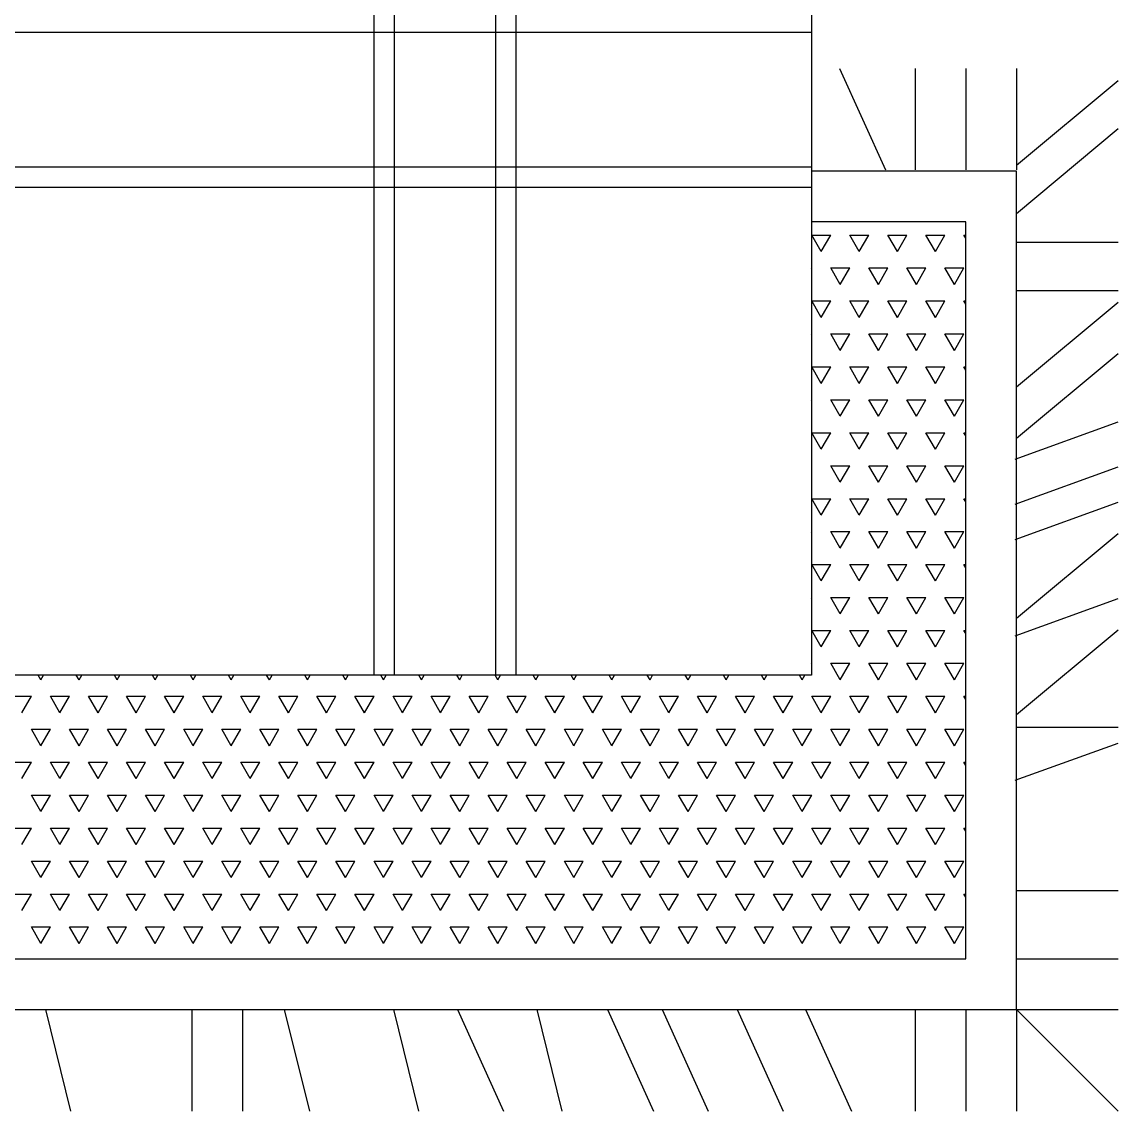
# Model space of a CAD drawing. Header units: inches. Extents: x 3882 to 20043, y -1483 to 3222.
# Drawn here: x 12367.88 to 12410.39, y -331.2 to -288.93 of the extents above; entities that cross this region are included whole.
import ezdxf

# ---------------------------------------------------------------- set-up
doc = ezdxf.new("R2010")
doc.units = ezdxf.units.IN
doc.header["$MEASUREMENT"] = 0

# ---------------------------------------------------------------- blocks, each defined once
blk = doc.blocks.new('A$C6D2A2628')
for p, q in [((1.791, 2.4297), (1.791, 0.4297)), ((1.3599, 1.7043), (1.3599, 0.4297)), ((1.3799, 1.6867), (1.3799, 0.4297)), ((1.4799, 1.5988), (1.4799, 0.4297)), ((1.4999, 1.5812), (1.4999, 0.4297)), ((0.291, 1.0637), (1.791, 1.0637)), ((1.8187, 1.0278), (1.8641, 0.9278)), ((1.8932, 1.0278), (1.8932, 0.9278)), ((1.9432, 1.0278), (1.9432, 0.9278)), ((1.9932, 1.0278), (1.9932, 0.9278)), ((1.9932, 0.9324), (2.0932, 1.016)), ((1.9932, 0.8849), (2.0932, 0.9685)), ((0.291, 0.9307), (1.791, 0.9307)), ((1.9932, 0.9267), (1.791, 0.9267)), ((1.9932, 0.1), (1.9932, 0.9267)), ((0.291, 0.9107), (1.791, 0.9107)), ((1.9432, 0.8767), (1.791, 0.8767)), ((1.9432, 0.15), (1.9432, 0.8767)), ((1.8007, 0.8473), (1.7913, 0.8636)), ((1.7913, 0.8636), (1.8101, 0.8636)), ((1.8007, 0.8473), (1.8101, 0.8636)), ((1.8382, 0.8473), (1.8288, 0.8636)), ((1.8288, 0.8636), (1.8476, 0.8636)), ((1.8382, 0.8473), (1.8476, 0.8636)), ((1.8757, 0.8473), (1.8663, 0.8636)), ((1.8663, 0.8636), (1.8851, 0.8636)), ((1.8757, 0.8473), (1.8851, 0.8636)), ((1.9132, 0.8473), (1.9038, 0.8636)), ((1.9038, 0.8636), (1.9226, 0.8636)), ((1.9132, 0.8473), (1.9226, 0.8636)), ((1.9432, 0.8604), (1.9413, 0.8636)), ((1.9413, 0.8636), (1.9432, 0.8636)), ((1.9932, 0.8564), (2.0932, 0.8564)), ((1.791, 0.8305), (1.7913, 0.8311)), ((1.791, 0.8311), (1.7913, 0.8311)), ((1.8195, 0.8148), (1.8101, 0.8311)), ((1.8101, 0.8311), (1.8288, 0.8311)), ((1.8195, 0.8148), (1.8288, 0.8311)), ((1.857, 0.8148), (1.8476, 0.8311)), ((1.8476, 0.8311), (1.8663, 0.8311)), ((1.857, 0.8148), (1.8663, 0.8311)), ((1.8945, 0.8148), (1.8851, 0.8311)), ((1.8851, 0.8311), (1.9038, 0.8311)), ((1.8945, 0.8148), (1.9038, 0.8311)), ((1.932, 0.8148), (1.9226, 0.8311)), ((1.9226, 0.8311), (1.9413, 0.8311)), ((1.932, 0.8148), (1.9413, 0.8311)), ((1.9932, 0.8089), (2.0932, 0.8089)), ((1.8007, 0.7824), (1.7913, 0.7986)), ((1.7913, 0.7986), (1.8101, 0.7986)), ((1.8007, 0.7824), (1.8101, 0.7986)), ((1.8382, 0.7824), (1.8288, 0.7986)), ((1.8288, 0.7986), (1.8476, 0.7986)), ((1.8382, 0.7824), (1.8476, 0.7986)), ((1.8757, 0.7824), (1.8663, 0.7986)), ((1.8663, 0.7986), (1.8851, 0.7986)), ((1.8757, 0.7824), (1.8851, 0.7986)), ((1.9132, 0.7824), (1.9038, 0.7986)), ((1.9038, 0.7986), (1.9226, 0.7986)), ((1.9132, 0.7824), (1.9226, 0.7986)), ((1.9432, 0.7955), (1.9413, 0.7986)), ((1.9413, 0.7986), (1.9432, 0.7986)), ((1.9932, 0.7139), (2.0932, 0.7975)), ((1.791, 0.7655), (1.7913, 0.7661)), ((1.791, 0.7661), (1.7913, 0.7661)), ((1.8195, 0.7499), (1.8101, 0.7661)), ((1.8101, 0.7661), (1.8288, 0.7661)), ((1.8195, 0.7499), (1.8288, 0.7661)), ((1.857, 0.7499), (1.8476, 0.7661)), ((1.8476, 0.7661), (1.8663, 0.7661)), ((1.857, 0.7499), (1.8663, 0.7661)), ((1.8945, 0.7499), (1.8851, 0.7661)), ((1.8851, 0.7661), (1.9038, 0.7661)), ((1.8945, 0.7499), (1.9038, 0.7661)), ((1.932, 0.7499), (1.9226, 0.7661)), ((1.9226, 0.7661), (1.9413, 0.7661)), ((1.932, 0.7499), (1.9413, 0.7661)), ((1.9932, 0.6633), (2.0932, 0.7469)), ((1.8007, 0.7174), (1.7913, 0.7337)), ((1.7913, 0.7337), (1.8101, 0.7337)), ((1.8007, 0.7174), (1.8101, 0.7337)), ((1.8382, 0.7174), (1.8288, 0.7337)), ((1.8288, 0.7337), (1.8476, 0.7337)), ((1.8382, 0.7174), (1.8476, 0.7337)), ((1.8757, 0.7174), (1.8663, 0.7337)), ((1.8663, 0.7337), (1.8851, 0.7337)), ((1.8757, 0.7174), (1.8851, 0.7337)), ((1.9132, 0.7174), (1.9038, 0.7337)), ((1.9038, 0.7337), (1.9226, 0.7337)), ((1.9132, 0.7174), (1.9226, 0.7337)), ((1.9432, 0.7305), (1.9413, 0.7337)), ((1.9413, 0.7337), (1.9432, 0.7337)), ((1.791, 0.7006), (1.7913, 0.7012)), ((1.791, 0.7012), (1.7913, 0.7012)), ((1.8195, 0.6849), (1.8101, 0.7012)), ((1.8101, 0.7012), (1.8288, 0.7012)), ((1.8195, 0.6849), (1.8288, 0.7012)), ((1.857, 0.6849), (1.8476, 0.7012)), ((1.8476, 0.7012), (1.8663, 0.7012)), ((1.857, 0.6849), (1.8663, 0.7012)), ((1.8945, 0.6849), (1.8851, 0.7012)), ((1.8851, 0.7012), (1.9038, 0.7012)), ((1.8945, 0.6849), (1.9038, 0.7012)), ((1.932, 0.6849), (1.9226, 0.7012)), ((1.9226, 0.7012), (1.9413, 0.7012)), ((1.932, 0.6849), (1.9413, 0.7012)), ((1.9917, 0.6428), (2.0932, 0.6794)), ((1.8007, 0.6525), (1.7913, 0.6687)), ((1.7913, 0.6687), (1.8101, 0.6687)), ((1.8007, 0.6525), (1.8101, 0.6687)), ((1.8382, 0.6525), (1.8288, 0.6687)), ((1.8288, 0.6687), (1.8476, 0.6687)), ((1.8382, 0.6525), (1.8476, 0.6687)), ((1.8757, 0.6525), (1.8663, 0.6687)), ((1.8663, 0.6687), (1.8851, 0.6687)), ((1.8757, 0.6525), (1.8851, 0.6687)), ((1.9132, 0.6525), (1.9038, 0.6687)), ((1.9038, 0.6687), (1.9226, 0.6687)), ((1.9132, 0.6525), (1.9226, 0.6687)), ((1.9432, 0.6655), (1.9413, 0.6687)), ((1.9413, 0.6687), (1.9432, 0.6687)), ((1.791, 0.6356), (1.7913, 0.6362)), ((1.791, 0.6362), (1.7913, 0.6362)), ((1.8195, 0.62), (1.8101, 0.6362)), ((1.8101, 0.6362), (1.8288, 0.6362)), ((1.8195, 0.62), (1.8288, 0.6362)), ((1.857, 0.62), (1.8476, 0.6362)), ((1.8476, 0.6362), (1.8663, 0.6362)), ((1.857, 0.62), (1.8663, 0.6362)), ((1.8945, 0.62), (1.8851, 0.6362)), ((1.8851, 0.6362), (1.9038, 0.6362)), ((1.8945, 0.62), (1.9038, 0.6362)), ((1.932, 0.62), (1.9226, 0.6362)), ((1.9226, 0.6362), (1.9413, 0.6362)), ((1.932, 0.62), (1.9413, 0.6362)), ((1.9917, 0.5984), (2.0932, 0.6351)), ((1.8007, 0.5875), (1.7913, 0.6037)), ((1.7913, 0.6037), (1.8101, 0.6037)), ((1.8007, 0.5875), (1.8101, 0.6037)), ((1.8382, 0.5875), (1.8288, 0.6037)), ((1.8288, 0.6037), (1.8476, 0.6037)), ((1.8382, 0.5875), (1.8476, 0.6037)), ((1.8757, 0.5875), (1.8663, 0.6037)), ((1.8663, 0.6037), (1.8851, 0.6037)), ((1.8757, 0.5875), (1.8851, 0.6037)), ((1.9132, 0.5875), (1.9038, 0.6037)), ((1.9038, 0.6037), (1.9226, 0.6037)), ((1.9132, 0.5875), (1.9226, 0.6037)), ((1.9432, 0.6006), (1.9413, 0.6037)), ((1.9413, 0.6037), (1.9432, 0.6037)), ((1.9917, 0.5636), (2.0932, 0.6003)), ((1.791, 0.5707), (1.7913, 0.5713)), ((1.791, 0.5713), (1.7913, 0.5713)), ((1.8195, 0.555), (1.8101, 0.5713)), ((1.8101, 0.5713), (1.8288, 0.5713)), ((1.8195, 0.555), (1.8288, 0.5713)), ((1.857, 0.555), (1.8476, 0.5713)), ((1.8476, 0.5713), (1.8663, 0.5713)), ((1.857, 0.555), (1.8663, 0.5713)), ((1.8945, 0.555), (1.8851, 0.5713)), ((1.8851, 0.5713), (1.9038, 0.5713)), ((1.8945, 0.555), (1.9038, 0.5713)), ((1.932, 0.555), (1.9226, 0.5713)), ((1.9226, 0.5713), (1.9413, 0.5713)), ((1.932, 0.555), (1.9413, 0.5713)), ((1.9932, 0.4859), (2.0932, 0.5695)), ((1.8007, 0.5226), (1.7913, 0.5388)), ((1.7913, 0.5388), (1.8101, 0.5388)), ((1.8007, 0.5226), (1.8101, 0.5388)), ((1.8382, 0.5226), (1.8288, 0.5388)), ((1.8288, 0.5388), (1.8476, 0.5388)), ((1.8382, 0.5226), (1.8476, 0.5388)), ((1.8757, 0.5226), (1.8663, 0.5388)), ((1.8663, 0.5388), (1.8851, 0.5388)), ((1.8757, 0.5226), (1.8851, 0.5388)), ((1.9132, 0.5226), (1.9038, 0.5388)), ((1.9038, 0.5388), (1.9226, 0.5388)), ((1.9132, 0.5226), (1.9226, 0.5388)), ((1.9432, 0.5356), (1.9413, 0.5388)), ((1.9413, 0.5388), (1.9432, 0.5388)), ((1.791, 0.5057), (1.7913, 0.5063)), ((1.791, 0.5063), (1.7913, 0.5063)), ((1.8195, 0.4901), (1.8101, 0.5063)), ((1.8101, 0.5063), (1.8288, 0.5063)), ((1.8195, 0.4901), (1.8288, 0.5063)), ((1.857, 0.4901), (1.8476, 0.5063)), ((1.8476, 0.5063), (1.8663, 0.5063)), ((1.857, 0.4901), (1.8663, 0.5063)), ((1.8945, 0.4901), (1.8851, 0.5063)), ((1.8851, 0.5063), (1.9038, 0.5063)), ((1.8945, 0.4901), (1.9038, 0.5063)), ((1.932, 0.4901), (1.9226, 0.5063)), ((1.9226, 0.5063), (1.9413, 0.5063)), ((1.932, 0.4901), (1.9413, 0.5063)), ((1.9917, 0.4686), (2.0932, 0.5053)), ((1.8007, 0.4576), (1.7913, 0.4738)), ((1.7913, 0.4738), (1.8101, 0.4738)), ((1.8007, 0.4576), (1.8101, 0.4738)), ((1.8382, 0.4576), (1.8288, 0.4738)), ((1.8288, 0.4738), (1.8476, 0.4738)), ((1.8382, 0.4576), (1.8476, 0.4738)), ((1.8757, 0.4576), (1.8663, 0.4738)), ((1.8663, 0.4738), (1.8851, 0.4738)), ((1.8757, 0.4576), (1.8851, 0.4738)), ((1.9132, 0.4576), (1.9038, 0.4738)), ((1.9038, 0.4738), (1.9226, 0.4738)), ((1.9132, 0.4576), (1.9226, 0.4738)), ((1.9432, 0.4707), (1.9413, 0.4738)), ((1.9413, 0.4738), (1.9432, 0.4738)), ((1.9932, 0.3909), (2.0932, 0.4745)), ((1.791, 0.4408), (1.7913, 0.4414)), ((1.791, 0.4414), (1.7913, 0.4414)), ((1.8195, 0.4251), (1.8101, 0.4414)), ((1.8101, 0.4414), (1.8288, 0.4414)), ((1.8195, 0.4251), (1.8288, 0.4414)), ((1.857, 0.4251), (1.8476, 0.4414)), ((1.8476, 0.4414), (1.8663, 0.4414)), ((1.857, 0.4251), (1.8663, 0.4414)), ((1.8945, 0.4251), (1.8851, 0.4414)), ((1.8851, 0.4414), (1.9038, 0.4414)), ((1.8945, 0.4251), (1.9038, 0.4414)), ((1.932, 0.4251), (1.9226, 0.4414)), ((1.9226, 0.4414), (1.9413, 0.4414)), ((1.932, 0.4251), (1.9413, 0.4414)), ((1.791, 0.4297), (0.291, 0.4297)), ((1.032, 0.4251), (1.0293, 0.4297)), ((1.032, 0.4251), (1.0346, 0.4297)), ((1.0695, 0.4251), (1.0668, 0.4297)), ((1.0695, 0.4251), (1.0721, 0.4297)), ((1.107, 0.4251), (1.1043, 0.4297)), ((1.107, 0.4251), (1.1096, 0.4297)), ((1.1445, 0.4251), (1.1418, 0.4297)), ((1.1445, 0.4251), (1.1471, 0.4297)), ((1.182, 0.4251), (1.1793, 0.4297)), ((1.182, 0.4251), (1.1846, 0.4297)), ((1.2195, 0.4251), (1.2168, 0.4297)), ((1.2195, 0.4251), (1.2221, 0.4297)), ((1.257, 0.4251), (1.2543, 0.4297)), ((1.257, 0.4251), (1.2596, 0.4297)), ((1.2945, 0.4251), (1.2918, 0.4297)), ((1.2945, 0.4251), (1.2971, 0.4297)), ((1.332, 0.4251), (1.3293, 0.4297)), ((1.332, 0.4251), (1.3346, 0.4297)), ((1.3695, 0.4251), (1.3668, 0.4297)), ((1.3695, 0.4251), (1.3721, 0.4297)), ((1.407, 0.4251), (1.4043, 0.4297)), ((1.407, 0.4251), (1.4096, 0.4297)), ((1.4445, 0.4251), (1.4418, 0.4297)), ((1.4445, 0.4251), (1.4471, 0.4297)), ((1.482, 0.4251), (1.4793, 0.4297)), ((1.482, 0.4251), (1.4846, 0.4297)), ((1.5195, 0.4251), (1.5168, 0.4297)), ((1.5195, 0.4251), (1.5221, 0.4297)), ((1.557, 0.4251), (1.5543, 0.4297)), ((1.557, 0.4251), (1.5596, 0.4297)), ((1.5945, 0.4251), (1.5918, 0.4297)), ((1.5945, 0.4251), (1.5971, 0.4297)), ((1.632, 0.4251), (1.6293, 0.4297)), ((1.632, 0.4251), (1.6346, 0.4297)), ((1.6695, 0.4251), (1.6668, 0.4297)), ((1.6695, 0.4251), (1.6721, 0.4297)), ((1.707, 0.4251), (1.7043, 0.4297)), ((1.707, 0.4251), (1.7096, 0.4297)), ((1.7445, 0.4251), (1.7418, 0.4297)), ((1.7445, 0.4251), (1.7471, 0.4297)), ((1.782, 0.4251), (1.7793, 0.4297)), ((1.782, 0.4251), (1.7846, 0.4297)), ((1.0038, 0.4089), (1.0226, 0.4089)), ((1.0132, 0.3927), (1.0226, 0.4089)), ((1.0507, 0.3927), (1.0413, 0.4089)), ((1.0413, 0.4089), (1.0601, 0.4089)), ((1.0507, 0.3927), (1.0601, 0.4089)), ((1.0882, 0.3927), (1.0788, 0.4089)), ((1.0788, 0.4089), (1.0976, 0.4089)), ((1.0882, 0.3927), (1.0976, 0.4089)), ((1.1257, 0.3927), (1.1163, 0.4089)), ((1.1163, 0.4089), (1.1351, 0.4089)), ((1.1257, 0.3927), (1.1351, 0.4089)), ((1.1632, 0.3927), (1.1538, 0.4089)), ((1.1538, 0.4089), (1.1726, 0.4089)), ((1.1632, 0.3927), (1.1726, 0.4089)), ((1.2007, 0.3927), (1.1913, 0.4089)), ((1.1913, 0.4089), (1.2101, 0.4089)), ((1.2007, 0.3927), (1.2101, 0.4089)), ((1.2382, 0.3927), (1.2288, 0.4089)), ((1.2288, 0.4089), (1.2476, 0.4089)), ((1.2382, 0.3927), (1.2476, 0.4089)), ((1.2757, 0.3927), (1.2663, 0.4089)), ((1.2663, 0.4089), (1.2851, 0.4089)), ((1.2757, 0.3927), (1.2851, 0.4089)), ((1.3132, 0.3927), (1.3038, 0.4089)), ((1.3038, 0.4089), (1.3226, 0.4089)), ((1.3132, 0.3927), (1.3226, 0.4089)), ((1.3507, 0.3927), (1.3413, 0.4089)), ((1.3413, 0.4089), (1.3601, 0.4089)), ((1.3507, 0.3927), (1.3601, 0.4089)), ((1.3882, 0.3927), (1.3788, 0.4089)), ((1.3788, 0.4089), (1.3976, 0.4089)), ((1.3882, 0.3927), (1.3976, 0.4089)), ((1.4257, 0.3927), (1.4163, 0.4089)), ((1.4163, 0.4089), (1.4351, 0.4089)), ((1.4257, 0.3927), (1.4351, 0.4089)), ((1.4632, 0.3927), (1.4538, 0.4089)), ((1.4538, 0.4089), (1.4726, 0.4089)), ((1.4632, 0.3927), (1.4726, 0.4089)), ((1.5007, 0.3927), (1.4913, 0.4089)), ((1.4913, 0.4089), (1.5101, 0.4089)), ((1.5007, 0.3927), (1.5101, 0.4089)), ((1.5382, 0.3927), (1.5288, 0.4089)), ((1.5288, 0.4089), (1.5476, 0.4089)), ((1.5382, 0.3927), (1.5476, 0.4089)), ((1.5757, 0.3927), (1.5663, 0.4089)), ((1.5663, 0.4089), (1.5851, 0.4089)), ((1.5757, 0.3927), (1.5851, 0.4089)), ((1.6132, 0.3927), (1.6038, 0.4089)), ((1.6038, 0.4089), (1.6226, 0.4089)), ((1.6132, 0.3927), (1.6226, 0.4089)), ((1.6507, 0.3927), (1.6413, 0.4089)), ((1.6413, 0.4089), (1.6601, 0.4089)), ((1.6507, 0.3927), (1.6601, 0.4089)), ((1.6882, 0.3927), (1.6788, 0.4089)), ((1.6788, 0.4089), (1.6976, 0.4089)), ((1.6882, 0.3927), (1.6976, 0.4089)), ((1.7257, 0.3927), (1.7163, 0.4089)), ((1.7163, 0.4089), (1.7351, 0.4089)), ((1.7257, 0.3927), (1.7351, 0.4089)), ((1.7632, 0.3927), (1.7538, 0.4089)), ((1.7538, 0.4089), (1.7726, 0.4089)), ((1.7632, 0.3927), (1.7726, 0.4089)), ((1.8007, 0.3927), (1.7913, 0.4089)), ((1.7913, 0.4089), (1.8101, 0.4089)), ((1.8007, 0.3927), (1.8101, 0.4089)), ((1.8382, 0.3927), (1.8288, 0.4089)), ((1.8288, 0.4089), (1.8476, 0.4089)), ((1.8382, 0.3927), (1.8476, 0.4089)), ((1.8757, 0.3927), (1.8663, 0.4089)), ((1.8663, 0.4089), (1.8851, 0.4089)), ((1.8757, 0.3927), (1.8851, 0.4089)), ((1.9132, 0.3927), (1.9038, 0.4089)), ((1.9038, 0.4089), (1.9226, 0.4089)), ((1.9132, 0.3927), (1.9226, 0.4089)), ((1.9432, 0.4057), (1.9413, 0.4089)), ((1.9413, 0.4089), (1.9432, 0.4089)), ((1.9932, 0.3783), (2.0932, 0.3783)), ((1.032, 0.3602), (1.0226, 0.3764)), ((1.0226, 0.3764), (1.0413, 0.3764)), ((1.032, 0.3602), (1.0413, 0.3764)), ((1.0695, 0.3602), (1.0601, 0.3764)), ((1.0601, 0.3764), (1.0788, 0.3764)), ((1.0695, 0.3602), (1.0788, 0.3764)), ((1.107, 0.3602), (1.0976, 0.3764)), ((1.0976, 0.3764), (1.1163, 0.3764)), ((1.107, 0.3602), (1.1163, 0.3764)), ((1.1445, 0.3602), (1.1351, 0.3764)), ((1.1351, 0.3764), (1.1538, 0.3764)), ((1.1445, 0.3602), (1.1538, 0.3764)), ((1.182, 0.3602), (1.1726, 0.3764)), ((1.1726, 0.3764), (1.1913, 0.3764)), ((1.182, 0.3602), (1.1913, 0.3764)), ((1.2195, 0.3602), (1.2101, 0.3764)), ((1.2101, 0.3764), (1.2288, 0.3764)), ((1.2195, 0.3602), (1.2288, 0.3764)), ((1.257, 0.3602), (1.2476, 0.3764)), ((1.2476, 0.3764), (1.2663, 0.3764)), ((1.257, 0.3602), (1.2663, 0.3764)), ((1.2945, 0.3602), (1.2851, 0.3764)), ((1.2851, 0.3764), (1.3038, 0.3764)), ((1.2945, 0.3602), (1.3038, 0.3764)), ((1.332, 0.3602), (1.3226, 0.3764)), ((1.3226, 0.3764), (1.3413, 0.3764)), ((1.332, 0.3602), (1.3413, 0.3764)), ((1.3695, 0.3602), (1.3601, 0.3764)), ((1.3601, 0.3764), (1.3788, 0.3764)), ((1.3695, 0.3602), (1.3788, 0.3764)), ((1.407, 0.3602), (1.3976, 0.3764)), ((1.3976, 0.3764), (1.4163, 0.3764)), ((1.407, 0.3602), (1.4163, 0.3764)), ((1.4445, 0.3602), (1.4351, 0.3764)), ((1.4351, 0.3764), (1.4538, 0.3764)), ((1.4445, 0.3602), (1.4538, 0.3764)), ((1.482, 0.3602), (1.4726, 0.3764)), ((1.4726, 0.3764), (1.4913, 0.3764)), ((1.482, 0.3602), (1.4913, 0.3764)), ((1.5195, 0.3602), (1.5101, 0.3764)), ((1.5101, 0.3764), (1.5288, 0.3764)), ((1.5195, 0.3602), (1.5288, 0.3764)), ((1.557, 0.3602), (1.5476, 0.3764)), ((1.5476, 0.3764), (1.5663, 0.3764)), ((1.557, 0.3602), (1.5663, 0.3764)), ((1.5945, 0.3602), (1.5851, 0.3764)), ((1.5851, 0.3764), (1.6038, 0.3764)), ((1.5945, 0.3602), (1.6038, 0.3764)), ((1.632, 0.3602), (1.6226, 0.3764)), ((1.6226, 0.3764), (1.6413, 0.3764)), ((1.632, 0.3602), (1.6413, 0.3764)), ((1.6695, 0.3602), (1.6601, 0.3764)), ((1.6601, 0.3764), (1.6788, 0.3764)), ((1.6695, 0.3602), (1.6788, 0.3764)), ((1.707, 0.3602), (1.6976, 0.3764)), ((1.6976, 0.3764), (1.7163, 0.3764)), ((1.707, 0.3602), (1.7163, 0.3764)), ((1.7445, 0.3602), (1.7351, 0.3764)), ((1.7351, 0.3764), (1.7538, 0.3764)), ((1.7445, 0.3602), (1.7538, 0.3764)), ((1.782, 0.3602), (1.7726, 0.3764)), ((1.7726, 0.3764), (1.7913, 0.3764)), ((1.782, 0.3602), (1.7913, 0.3764)), ((1.8195, 0.3602), (1.8101, 0.3764)), ((1.8101, 0.3764), (1.8288, 0.3764)), ((1.8195, 0.3602), (1.8288, 0.3764)), ((1.857, 0.3602), (1.8476, 0.3764)), ((1.8476, 0.3764), (1.8663, 0.3764)), ((1.857, 0.3602), (1.8663, 0.3764)), ((1.8945, 0.3602), (1.8851, 0.3764)), ((1.8851, 0.3764), (1.9038, 0.3764)), ((1.8945, 0.3602), (1.9038, 0.3764)), ((1.932, 0.3602), (1.9226, 0.3764)), ((1.9226, 0.3764), (1.9413, 0.3764)), ((1.932, 0.3602), (1.9413, 0.3764)), ((1.9917, 0.3261), (2.0932, 0.3628)), ((1.0038, 0.3439), (1.0226, 0.3439)), ((1.0132, 0.3277), (1.0226, 0.3439)), ((1.0507, 0.3277), (1.0413, 0.3439)), ((1.0413, 0.3439), (1.0601, 0.3439)), ((1.0507, 0.3277), (1.0601, 0.3439)), ((1.0882, 0.3277), (1.0788, 0.3439)), ((1.0788, 0.3439), (1.0976, 0.3439)), ((1.0882, 0.3277), (1.0976, 0.3439)), ((1.1257, 0.3277), (1.1163, 0.3439)), ((1.1163, 0.3439), (1.1351, 0.3439)), ((1.1257, 0.3277), (1.1351, 0.3439)), ((1.1632, 0.3277), (1.1538, 0.3439)), ((1.1538, 0.3439), (1.1726, 0.3439)), ((1.1632, 0.3277), (1.1726, 0.3439)), ((1.2007, 0.3277), (1.1913, 0.3439)), ((1.1913, 0.3439), (1.2101, 0.3439)), ((1.2007, 0.3277), (1.2101, 0.3439)), ((1.2382, 0.3277), (1.2288, 0.3439)), ((1.2288, 0.3439), (1.2476, 0.3439)), ((1.2382, 0.3277), (1.2476, 0.3439)), ((1.2757, 0.3277), (1.2663, 0.3439)), ((1.2663, 0.3439), (1.2851, 0.3439)), ((1.2757, 0.3277), (1.2851, 0.3439)), ((1.3132, 0.3277), (1.3038, 0.3439)), ((1.3038, 0.3439), (1.3226, 0.3439)), ((1.3132, 0.3277), (1.3226, 0.3439)), ((1.3507, 0.3277), (1.3413, 0.3439)), ((1.3413, 0.3439), (1.3601, 0.3439)), ((1.3507, 0.3277), (1.3601, 0.3439)), ((1.3882, 0.3277), (1.3788, 0.3439)), ((1.3788, 0.3439), (1.3976, 0.3439)), ((1.3882, 0.3277), (1.3976, 0.3439)), ((1.4257, 0.3277), (1.4163, 0.3439)), ((1.4163, 0.3439), (1.4351, 0.3439)), ((1.4257, 0.3277), (1.4351, 0.3439)), ((1.4632, 0.3277), (1.4538, 0.3439)), ((1.4538, 0.3439), (1.4726, 0.3439)), ((1.4632, 0.3277), (1.4726, 0.3439)), ((1.5007, 0.3277), (1.4913, 0.3439)), ((1.4913, 0.3439), (1.5101, 0.3439)), ((1.5007, 0.3277), (1.5101, 0.3439)), ((1.5382, 0.3277), (1.5288, 0.3439)), ((1.5288, 0.3439), (1.5476, 0.3439)), ((1.5382, 0.3277), (1.5476, 0.3439)), ((1.5757, 0.3277), (1.5663, 0.3439)), ((1.5663, 0.3439), (1.5851, 0.3439)), ((1.5757, 0.3277), (1.5851, 0.3439)), ((1.6132, 0.3277), (1.6038, 0.3439)), ((1.6038, 0.3439), (1.6226, 0.3439)), ((1.6132, 0.3277), (1.6226, 0.3439)), ((1.6507, 0.3277), (1.6413, 0.3439)), ((1.6413, 0.3439), (1.6601, 0.3439)), ((1.6507, 0.3277), (1.6601, 0.3439)), ((1.6882, 0.3277), (1.6788, 0.3439)), ((1.6788, 0.3439), (1.6976, 0.3439)), ((1.6882, 0.3277), (1.6976, 0.3439)), ((1.7257, 0.3277), (1.7163, 0.3439)), ((1.7163, 0.3439), (1.7351, 0.3439)), ((1.7257, 0.3277), (1.7351, 0.3439)), ((1.7632, 0.3277), (1.7538, 0.3439)), ((1.7538, 0.3439), (1.7726, 0.3439)), ((1.7632, 0.3277), (1.7726, 0.3439)), ((1.8007, 0.3277), (1.7913, 0.3439)), ((1.7913, 0.3439), (1.8101, 0.3439)), ((1.8007, 0.3277), (1.8101, 0.3439)), ((1.8382, 0.3277), (1.8288, 0.3439)), ((1.8288, 0.3439), (1.8476, 0.3439)), ((1.8382, 0.3277), (1.8476, 0.3439)), ((1.8757, 0.3277), (1.8663, 0.3439)), ((1.8663, 0.3439), (1.8851, 0.3439)), ((1.8757, 0.3277), (1.8851, 0.3439)), ((1.9132, 0.3277), (1.9038, 0.3439)), ((1.9038, 0.3439), (1.9226, 0.3439)), ((1.9132, 0.3277), (1.9226, 0.3439)), ((1.9432, 0.3408), (1.9413, 0.3439)), ((1.9413, 0.3439), (1.9432, 0.3439)), ((1.032, 0.2952), (1.0226, 0.3115)), ((1.0226, 0.3115), (1.0413, 0.3115)), ((1.032, 0.2952), (1.0413, 0.3115)), ((1.0695, 0.2952), (1.0601, 0.3115)), ((1.0601, 0.3115), (1.0788, 0.3115)), ((1.0695, 0.2952), (1.0788, 0.3115)), ((1.107, 0.2952), (1.0976, 0.3115)), ((1.0976, 0.3115), (1.1163, 0.3115)), ((1.107, 0.2952), (1.1163, 0.3115)), ((1.1445, 0.2952), (1.1351, 0.3115)), ((1.1351, 0.3115), (1.1538, 0.3115)), ((1.1445, 0.2952), (1.1538, 0.3115)), ((1.182, 0.2952), (1.1726, 0.3115)), ((1.1726, 0.3115), (1.1913, 0.3115)), ((1.182, 0.2952), (1.1913, 0.3115)), ((1.2195, 0.2952), (1.2101, 0.3115)), ((1.2101, 0.3115), (1.2288, 0.3115)), ((1.2195, 0.2952), (1.2288, 0.3115)), ((1.257, 0.2952), (1.2476, 0.3115)), ((1.2476, 0.3115), (1.2663, 0.3115)), ((1.257, 0.2952), (1.2663, 0.3115)), ((1.2945, 0.2952), (1.2851, 0.3115)), ((1.2851, 0.3115), (1.3038, 0.3115)), ((1.2945, 0.2952), (1.3038, 0.3115)), ((1.332, 0.2952), (1.3226, 0.3115)), ((1.3226, 0.3115), (1.3413, 0.3115)), ((1.332, 0.2952), (1.3413, 0.3115)), ((1.3695, 0.2952), (1.3601, 0.3115)), ((1.3601, 0.3115), (1.3788, 0.3115)), ((1.3695, 0.2952), (1.3788, 0.3115)), ((1.407, 0.2952), (1.3976, 0.3115)), ((1.3976, 0.3115), (1.4163, 0.3115)), ((1.407, 0.2952), (1.4163, 0.3115)), ((1.4445, 0.2952), (1.4351, 0.3115)), ((1.4351, 0.3115), (1.4538, 0.3115)), ((1.4445, 0.2952), (1.4538, 0.3115)), ((1.482, 0.2952), (1.4726, 0.3115)), ((1.4726, 0.3115), (1.4913, 0.3115)), ((1.482, 0.2952), (1.4913, 0.3115)), ((1.5195, 0.2952), (1.5101, 0.3115)), ((1.5101, 0.3115), (1.5288, 0.3115)), ((1.5195, 0.2952), (1.5288, 0.3115)), ((1.557, 0.2952), (1.5476, 0.3115)), ((1.5476, 0.3115), (1.5663, 0.3115)), ((1.557, 0.2952), (1.5663, 0.3115)), ((1.5945, 0.2952), (1.5851, 0.3115)), ((1.5851, 0.3115), (1.6038, 0.3115)), ((1.5945, 0.2952), (1.6038, 0.3115)), ((1.632, 0.2952), (1.6226, 0.3115)), ((1.6226, 0.3115), (1.6413, 0.3115)), ((1.632, 0.2952), (1.6413, 0.3115)), ((1.6695, 0.2952), (1.6601, 0.3115)), ((1.6601, 0.3115), (1.6788, 0.3115)), ((1.6695, 0.2952), (1.6788, 0.3115)), ((1.707, 0.2952), (1.6976, 0.3115)), ((1.6976, 0.3115), (1.7163, 0.3115)), ((1.707, 0.2952), (1.7163, 0.3115)), ((1.7445, 0.2952), (1.7351, 0.3115)), ((1.7351, 0.3115), (1.7538, 0.3115)), ((1.7445, 0.2952), (1.7538, 0.3115)), ((1.782, 0.2952), (1.7726, 0.3115)), ((1.7726, 0.3115), (1.7913, 0.3115)), ((1.782, 0.2952), (1.7913, 0.3115)), ((1.8195, 0.2952), (1.8101, 0.3115)), ((1.8101, 0.3115), (1.8288, 0.3115)), ((1.8195, 0.2952), (1.8288, 0.3115)), ((1.857, 0.2952), (1.8476, 0.3115)), ((1.8476, 0.3115), (1.8663, 0.3115)), ((1.857, 0.2952), (1.8663, 0.3115)), ((1.8945, 0.2952), (1.8851, 0.3115)), ((1.8851, 0.3115), (1.9038, 0.3115)), ((1.8945, 0.2952), (1.9038, 0.3115)), ((1.932, 0.2952), (1.9226, 0.3115)), ((1.9226, 0.3115), (1.9413, 0.3115)), ((1.932, 0.2952), (1.9413, 0.3115)), ((1.0038, 0.279), (1.0226, 0.279)), ((1.0132, 0.2628), (1.0226, 0.279)), ((1.0507, 0.2628), (1.0413, 0.279)), ((1.0413, 0.279), (1.0601, 0.279)), ((1.0507, 0.2628), (1.0601, 0.279)), ((1.0882, 0.2628), (1.0788, 0.279)), ((1.0788, 0.279), (1.0976, 0.279)), ((1.0882, 0.2628), (1.0976, 0.279)), ((1.1257, 0.2628), (1.1163, 0.279)), ((1.1163, 0.279), (1.1351, 0.279)), ((1.1257, 0.2628), (1.1351, 0.279)), ((1.1632, 0.2628), (1.1538, 0.279)), ((1.1538, 0.279), (1.1726, 0.279)), ((1.1632, 0.2628), (1.1726, 0.279)), ((1.2007, 0.2628), (1.1913, 0.279)), ((1.1913, 0.279), (1.2101, 0.279)), ((1.2007, 0.2628), (1.2101, 0.279)), ((1.2382, 0.2628), (1.2288, 0.279)), ((1.2288, 0.279), (1.2476, 0.279)), ((1.2382, 0.2628), (1.2476, 0.279)), ((1.2757, 0.2628), (1.2663, 0.279)), ((1.2663, 0.279), (1.2851, 0.279)), ((1.2757, 0.2628), (1.2851, 0.279)), ((1.3132, 0.2628), (1.3038, 0.279)), ((1.3038, 0.279), (1.3226, 0.279)), ((1.3132, 0.2628), (1.3226, 0.279)), ((1.3507, 0.2628), (1.3413, 0.279)), ((1.3413, 0.279), (1.3601, 0.279)), ((1.3507, 0.2628), (1.3601, 0.279)), ((1.3882, 0.2628), (1.3788, 0.279)), ((1.3788, 0.279), (1.3976, 0.279)), ((1.3882, 0.2628), (1.3976, 0.279)), ((1.4257, 0.2628), (1.4163, 0.279)), ((1.4163, 0.279), (1.4351, 0.279)), ((1.4257, 0.2628), (1.4351, 0.279)), ((1.4632, 0.2628), (1.4538, 0.279)), ((1.4538, 0.279), (1.4726, 0.279)), ((1.4632, 0.2628), (1.4726, 0.279)), ((1.5007, 0.2628), (1.4913, 0.279)), ((1.4913, 0.279), (1.5101, 0.279)), ((1.5007, 0.2628), (1.5101, 0.279)), ((1.5382, 0.2628), (1.5288, 0.279)), ((1.5288, 0.279), (1.5476, 0.279)), ((1.5382, 0.2628), (1.5476, 0.279)), ((1.5757, 0.2628), (1.5663, 0.279)), ((1.5663, 0.279), (1.5851, 0.279)), ((1.5757, 0.2628), (1.5851, 0.279)), ((1.6132, 0.2628), (1.6038, 0.279)), ((1.6038, 0.279), (1.6226, 0.279)), ((1.6132, 0.2628), (1.6226, 0.279)), ((1.6507, 0.2628), (1.6413, 0.279)), ((1.6413, 0.279), (1.6601, 0.279)), ((1.6507, 0.2628), (1.6601, 0.279)), ((1.6882, 0.2628), (1.6788, 0.279)), ((1.6788, 0.279), (1.6976, 0.279)), ((1.6882, 0.2628), (1.6976, 0.279)), ((1.7257, 0.2628), (1.7163, 0.279)), ((1.7163, 0.279), (1.7351, 0.279)), ((1.7257, 0.2628), (1.7351, 0.279)), ((1.7632, 0.2628), (1.7538, 0.279)), ((1.7538, 0.279), (1.7726, 0.279)), ((1.7632, 0.2628), (1.7726, 0.279)), ((1.8007, 0.2628), (1.7913, 0.279)), ((1.7913, 0.279), (1.8101, 0.279)), ((1.8007, 0.2628), (1.8101, 0.279)), ((1.8382, 0.2628), (1.8288, 0.279)), ((1.8288, 0.279), (1.8476, 0.279)), ((1.8382, 0.2628), (1.8476, 0.279)), ((1.8757, 0.2628), (1.8663, 0.279)), ((1.8663, 0.279), (1.8851, 0.279)), ((1.8757, 0.2628), (1.8851, 0.279)), ((1.9132, 0.2628), (1.9038, 0.279)), ((1.9038, 0.279), (1.9226, 0.279)), ((1.9132, 0.2628), (1.9226, 0.279)), ((1.9432, 0.2758), (1.9413, 0.279)), ((1.9413, 0.279), (1.9432, 0.279)), ((1.032, 0.2303), (1.0226, 0.2465)), ((1.0226, 0.2465), (1.0413, 0.2465)), ((1.032, 0.2303), (1.0413, 0.2465)), ((1.0695, 0.2303), (1.0601, 0.2465)), ((1.0601, 0.2465), (1.0788, 0.2465)), ((1.0695, 0.2303), (1.0788, 0.2465)), ((1.107, 0.2303), (1.0976, 0.2465)), ((1.0976, 0.2465), (1.1163, 0.2465)), ((1.107, 0.2303), (1.1163, 0.2465)), ((1.1445, 0.2303), (1.1351, 0.2465)), ((1.1351, 0.2465), (1.1538, 0.2465)), ((1.1445, 0.2303), (1.1538, 0.2465)), ((1.182, 0.2303), (1.1726, 0.2465)), ((1.1726, 0.2465), (1.1913, 0.2465)), ((1.182, 0.2303), (1.1913, 0.2465)), ((1.2195, 0.2303), (1.2101, 0.2465)), ((1.2101, 0.2465), (1.2288, 0.2465)), ((1.2195, 0.2303), (1.2288, 0.2465)), ((1.257, 0.2303), (1.2476, 0.2465)), ((1.2476, 0.2465), (1.2663, 0.2465)), ((1.257, 0.2303), (1.2663, 0.2465)), ((1.2945, 0.2303), (1.2851, 0.2465)), ((1.2851, 0.2465), (1.3038, 0.2465)), ((1.2945, 0.2303), (1.3038, 0.2465)), ((1.332, 0.2303), (1.3226, 0.2465)), ((1.3226, 0.2465), (1.3413, 0.2465)), ((1.332, 0.2303), (1.3413, 0.2465)), ((1.3695, 0.2303), (1.3601, 0.2465)), ((1.3601, 0.2465), (1.3788, 0.2465)), ((1.3695, 0.2303), (1.3788, 0.2465)), ((1.407, 0.2303), (1.3976, 0.2465)), ((1.3976, 0.2465), (1.4163, 0.2465)), ((1.407, 0.2303), (1.4163, 0.2465)), ((1.4445, 0.2303), (1.4351, 0.2465)), ((1.4351, 0.2465), (1.4538, 0.2465)), ((1.4445, 0.2303), (1.4538, 0.2465)), ((1.482, 0.2303), (1.4726, 0.2465)), ((1.4726, 0.2465), (1.4913, 0.2465)), ((1.482, 0.2303), (1.4913, 0.2465)), ((1.5195, 0.2303), (1.5101, 0.2465)), ((1.5101, 0.2465), (1.5288, 0.2465)), ((1.5195, 0.2303), (1.5288, 0.2465)), ((1.557, 0.2303), (1.5476, 0.2465)), ((1.5476, 0.2465), (1.5663, 0.2465)), ((1.557, 0.2303), (1.5663, 0.2465)), ((1.5945, 0.2303), (1.5851, 0.2465)), ((1.5851, 0.2465), (1.6038, 0.2465)), ((1.5945, 0.2303), (1.6038, 0.2465)), ((1.632, 0.2303), (1.6226, 0.2465)), ((1.6226, 0.2465), (1.6413, 0.2465)), ((1.632, 0.2303), (1.6413, 0.2465)), ((1.6695, 0.2303), (1.6601, 0.2465)), ((1.6601, 0.2465), (1.6788, 0.2465)), ((1.6695, 0.2303), (1.6788, 0.2465)), ((1.707, 0.2303), (1.6976, 0.2465)), ((1.6976, 0.2465), (1.7163, 0.2465)), ((1.707, 0.2303), (1.7163, 0.2465)), ((1.7445, 0.2303), (1.7351, 0.2465)), ((1.7351, 0.2465), (1.7538, 0.2465)), ((1.7445, 0.2303), (1.7538, 0.2465)), ((1.782, 0.2303), (1.7726, 0.2465)), ((1.7726, 0.2465), (1.7913, 0.2465)), ((1.782, 0.2303), (1.7913, 0.2465)), ((1.8195, 0.2303), (1.8101, 0.2465)), ((1.8101, 0.2465), (1.8288, 0.2465)), ((1.8195, 0.2303), (1.8288, 0.2465)), ((1.857, 0.2303), (1.8476, 0.2465)), ((1.8476, 0.2465), (1.8663, 0.2465)), ((1.857, 0.2303), (1.8663, 0.2465)), ((1.8945, 0.2303), (1.8851, 0.2465)), ((1.8851, 0.2465), (1.9038, 0.2465)), ((1.8945, 0.2303), (1.9038, 0.2465)), ((1.932, 0.2303), (1.9226, 0.2465)), ((1.9226, 0.2465), (1.9413, 0.2465)), ((1.932, 0.2303), (1.9413, 0.2465)), ((1.9932, 0.2173), (2.0932, 0.2173)), ((1.0038, 0.214), (1.0226, 0.214)), ((1.0132, 0.1978), (1.0226, 0.214)), ((1.0507, 0.1978), (1.0413, 0.214)), ((1.0413, 0.214), (1.0601, 0.214)), ((1.0507, 0.1978), (1.0601, 0.214)), ((1.0882, 0.1978), (1.0788, 0.214)), ((1.0788, 0.214), (1.0976, 0.214)), ((1.0882, 0.1978), (1.0976, 0.214)), ((1.1257, 0.1978), (1.1163, 0.214)), ((1.1163, 0.214), (1.1351, 0.214)), ((1.1257, 0.1978), (1.1351, 0.214)), ((1.1632, 0.1978), (1.1538, 0.214)), ((1.1538, 0.214), (1.1726, 0.214)), ((1.1632, 0.1978), (1.1726, 0.214)), ((1.2007, 0.1978), (1.1913, 0.214)), ((1.1913, 0.214), (1.2101, 0.214)), ((1.2007, 0.1978), (1.2101, 0.214)), ((1.2382, 0.1978), (1.2288, 0.214)), ((1.2288, 0.214), (1.2476, 0.214)), ((1.2382, 0.1978), (1.2476, 0.214)), ((1.2757, 0.1978), (1.2663, 0.214)), ((1.2663, 0.214), (1.2851, 0.214)), ((1.2757, 0.1978), (1.2851, 0.214)), ((1.3132, 0.1978), (1.3038, 0.214)), ((1.3038, 0.214), (1.3226, 0.214)), ((1.3132, 0.1978), (1.3226, 0.214)), ((1.3507, 0.1978), (1.3413, 0.214)), ((1.3413, 0.214), (1.3601, 0.214)), ((1.3507, 0.1978), (1.3601, 0.214)), ((1.3882, 0.1978), (1.3788, 0.214)), ((1.3788, 0.214), (1.3976, 0.214)), ((1.3882, 0.1978), (1.3976, 0.214)), ((1.4257, 0.1978), (1.4163, 0.214)), ((1.4163, 0.214), (1.4351, 0.214)), ((1.4257, 0.1978), (1.4351, 0.214)), ((1.4632, 0.1978), (1.4538, 0.214)), ((1.4538, 0.214), (1.4726, 0.214)), ((1.4632, 0.1978), (1.4726, 0.214)), ((1.5007, 0.1978), (1.4913, 0.214)), ((1.4913, 0.214), (1.5101, 0.214)), ((1.5007, 0.1978), (1.5101, 0.214)), ((1.5382, 0.1978), (1.5288, 0.214)), ((1.5288, 0.214), (1.5476, 0.214)), ((1.5382, 0.1978), (1.5476, 0.214)), ((1.5757, 0.1978), (1.5663, 0.214)), ((1.5663, 0.214), (1.5851, 0.214)), ((1.5757, 0.1978), (1.5851, 0.214)), ((1.6132, 0.1978), (1.6038, 0.214)), ((1.6038, 0.214), (1.6226, 0.214)), ((1.6132, 0.1978), (1.6226, 0.214)), ((1.6507, 0.1978), (1.6413, 0.214)), ((1.6413, 0.214), (1.6601, 0.214)), ((1.6507, 0.1978), (1.6601, 0.214)), ((1.6882, 0.1978), (1.6788, 0.214)), ((1.6788, 0.214), (1.6976, 0.214)), ((1.6882, 0.1978), (1.6976, 0.214)), ((1.7257, 0.1978), (1.7163, 0.214)), ((1.7163, 0.214), (1.7351, 0.214)), ((1.7257, 0.1978), (1.7351, 0.214)), ((1.7632, 0.1978), (1.7538, 0.214)), ((1.7538, 0.214), (1.7726, 0.214)), ((1.7632, 0.1978), (1.7726, 0.214)), ((1.8007, 0.1978), (1.7913, 0.214)), ((1.7913, 0.214), (1.8101, 0.214)), ((1.8007, 0.1978), (1.8101, 0.214)), ((1.8382, 0.1978), (1.8288, 0.214)), ((1.8288, 0.214), (1.8476, 0.214)), ((1.8382, 0.1978), (1.8476, 0.214)), ((1.8757, 0.1978), (1.8663, 0.214)), ((1.8663, 0.214), (1.8851, 0.214)), ((1.8757, 0.1978), (1.8851, 0.214)), ((1.9132, 0.1978), (1.9038, 0.214)), ((1.9038, 0.214), (1.9226, 0.214)), ((1.9132, 0.1978), (1.9226, 0.214)), ((1.9432, 0.2109), (1.9413, 0.214)), ((1.9413, 0.214), (1.9432, 0.214)), ((1.032, 0.1653), (1.0226, 0.1816)), ((1.0226, 0.1816), (1.0413, 0.1816)), ((1.032, 0.1653), (1.0413, 0.1816)), ((1.0695, 0.1653), (1.0601, 0.1816)), ((1.0601, 0.1816), (1.0788, 0.1816)), ((1.0695, 0.1653), (1.0788, 0.1816)), ((1.107, 0.1653), (1.0976, 0.1816)), ((1.0976, 0.1816), (1.1163, 0.1816)), ((1.107, 0.1653), (1.1163, 0.1816)), ((1.1445, 0.1653), (1.1351, 0.1816)), ((1.1351, 0.1816), (1.1538, 0.1816)), ((1.1445, 0.1653), (1.1538, 0.1816)), ((1.182, 0.1653), (1.1726, 0.1816)), ((1.1726, 0.1816), (1.1913, 0.1816)), ((1.182, 0.1653), (1.1913, 0.1816)), ((1.2195, 0.1653), (1.2101, 0.1816)), ((1.2101, 0.1816), (1.2288, 0.1816)), ((1.2195, 0.1653), (1.2288, 0.1816)), ((1.257, 0.1653), (1.2476, 0.1816)), ((1.2476, 0.1816), (1.2663, 0.1816)), ((1.257, 0.1653), (1.2663, 0.1816)), ((1.2945, 0.1653), (1.2851, 0.1816)), ((1.2851, 0.1816), (1.3038, 0.1816)), ((1.2945, 0.1653), (1.3038, 0.1816)), ((1.332, 0.1653), (1.3226, 0.1816)), ((1.3226, 0.1816), (1.3413, 0.1816)), ((1.332, 0.1653), (1.3413, 0.1816)), ((1.3695, 0.1653), (1.3601, 0.1816)), ((1.3601, 0.1816), (1.3788, 0.1816)), ((1.3695, 0.1653), (1.3788, 0.1816)), ((1.407, 0.1653), (1.3976, 0.1816)), ((1.3976, 0.1816), (1.4163, 0.1816)), ((1.407, 0.1653), (1.4163, 0.1816)), ((1.4445, 0.1653), (1.4351, 0.1816)), ((1.4351, 0.1816), (1.4538, 0.1816)), ((1.4445, 0.1653), (1.4538, 0.1816)), ((1.482, 0.1653), (1.4726, 0.1816)), ((1.4726, 0.1816), (1.4913, 0.1816)), ((1.482, 0.1653), (1.4913, 0.1816)), ((1.5195, 0.1653), (1.5101, 0.1816)), ((1.5101, 0.1816), (1.5288, 0.1816)), ((1.5195, 0.1653), (1.5288, 0.1816)), ((1.557, 0.1653), (1.5476, 0.1816)), ((1.5476, 0.1816), (1.5663, 0.1816)), ((1.557, 0.1653), (1.5663, 0.1816)), ((1.5945, 0.1653), (1.5851, 0.1816)), ((1.5851, 0.1816), (1.6038, 0.1816)), ((1.5945, 0.1653), (1.6038, 0.1816)), ((1.632, 0.1653), (1.6226, 0.1816)), ((1.6226, 0.1816), (1.6413, 0.1816)), ((1.632, 0.1653), (1.6413, 0.1816)), ((1.6695, 0.1653), (1.6601, 0.1816)), ((1.6601, 0.1816), (1.6788, 0.1816)), ((1.6695, 0.1653), (1.6788, 0.1816)), ((1.707, 0.1653), (1.6976, 0.1816)), ((1.6976, 0.1816), (1.7163, 0.1816)), ((1.707, 0.1653), (1.7163, 0.1816)), ((1.7445, 0.1653), (1.7351, 0.1816)), ((1.7351, 0.1816), (1.7538, 0.1816)), ((1.7445, 0.1653), (1.7538, 0.1816)), ((1.782, 0.1653), (1.7726, 0.1816)), ((1.7726, 0.1816), (1.7913, 0.1816)), ((1.782, 0.1653), (1.7913, 0.1816)), ((1.8195, 0.1653), (1.8101, 0.1816)), ((1.8101, 0.1816), (1.8288, 0.1816)), ((1.8195, 0.1653), (1.8288, 0.1816)), ((1.857, 0.1653), (1.8476, 0.1816)), ((1.8476, 0.1816), (1.8663, 0.1816)), ((1.857, 0.1653), (1.8663, 0.1816)), ((1.8945, 0.1653), (1.8851, 0.1816)), ((1.8851, 0.1816), (1.9038, 0.1816)), ((1.8945, 0.1653), (1.9038, 0.1816)), ((1.932, 0.1653), (1.9226, 0.1816)), ((1.9226, 0.1816), (1.9413, 0.1816)), ((1.932, 0.1653), (1.9413, 0.1816)), ((0.1519, 0.15), (1.9432, 0.15)), ((1.9932, 0.15), (2.0932, 0.15)), ((0.1019, 0.1), (1.9932, 0.1)), ((1.0364, 0.1), (1.0611, 0)), ((1.1805, 0.1), (1.1805, 0)), ((1.2305, 0.1), (1.2305, 0)), ((1.2717, 0.1), (1.2964, 0)), ((1.3792, 0.1), (1.404, 0)), ((1.4422, 0.1), (1.4876, 0)), ((1.5204, 0.1), (1.5451, 0)), ((1.5901, 0.1), (1.6355, 0)), ((1.6439, 0.1), (1.6893, 0)), ((1.7179, 0.1), (1.7633, 0)), ((1.7851, 0.1), (1.8305, 0)), ((1.8932, 0.1), (1.8932, 0)), ((1.9432, 0.1), (1.9432, 0)), ((1.9932, 0.1), (2.0932, 0.1)), ((1.9932, 0.1), (1.9932, 0)), ((1.9932, 0.1), (2.0932, 0))]:
    blk.add_line(p, q)

msp = doc.modelspace()

# ---------------------------------------------------------------- block references
at = {"xscale": 39.3700787401575, "yscale": 39.3700787401575, "zscale": 39.3700787401575}
msp.add_blockref('A$C6D2A2628', (12327.9854, -331.19648), dxfattribs=at)

doc.saveas('drawing.dxf')
